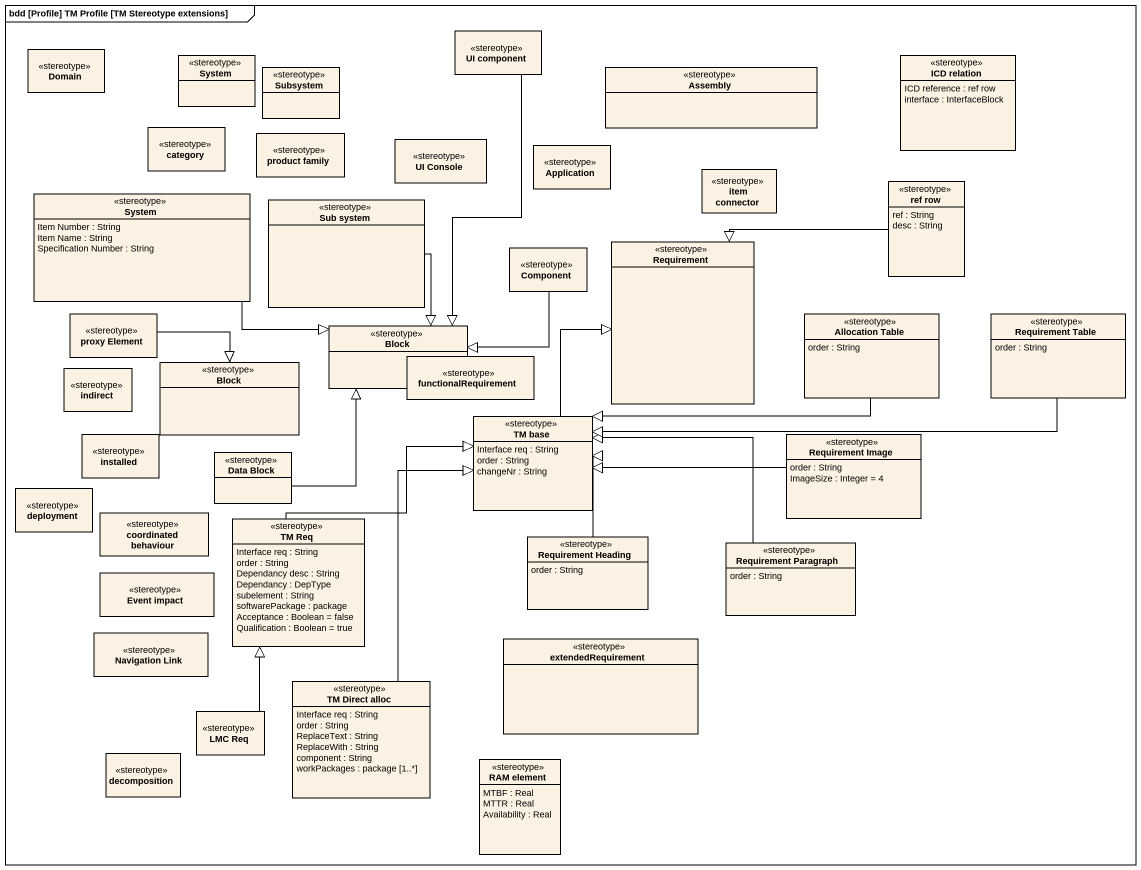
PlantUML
@startuml
mainframe bdd [Profile] TM Profile [TM Stereotype extensions]
hide circle
hide empty members
class "UI component" as UI_component <<stereotype>>
class Domain <<stereotype>>
class System <<stereotype>>
class Subsystem <<stereotype>>
class Assembly <<stereotype>>
class "ICD relation" as ICD_relation <<stereotype>> {
  ICD reference : ref row
  interface : InterfaceBlock
}
class category <<stereotype>>
class "product family" as product_family <<stereotype>>
class "UI Console" as UI_Console <<stereotype>>
class Application <<stereotype>>
class "item connector" as item_connector <<stereotype>>
class "ref row" as ref_row <<stereotype>> {
  ref : String
  desc : String
}
class "System" as System_2 <<stereotype>> {
  Item Number : String
  Item Name : String
  Specification Number : String
}
class "Sub system" as Sub_system <<stereotype>>
class "Component" as Component_ <<stereotype>>
class Requirement <<stereotype>>
class "proxy Element" as proxy_Element <<stereotype>>
class Block <<stereotype>>
class "Allocation Table" as Allocation_Table <<stereotype>> {
  order : String
}
class "Requirement Table" as Requirement_Table <<stereotype>> {
  order : String
}
class indirect <<stereotype>>
class "Block" as Block_2 <<stereotype>>
class functionalRequirement <<stereotype>>
class "TM base" as TM_base <<stereotype>> {
  Interface req : String
  order : String
  changeNr : String
}
class installed <<stereotype>>
class "Data Block" as Data_Block <<stereotype>>
class "Requirement Image" as Requirement_Image <<stereotype>> {
  order : String
  ImageSize : Integer = 4
}
class deployment <<stereotype>>
class "coordinated behaviour" as coordinated_behaviour <<stereotype>>
class "TM Req" as TM_Req <<stereotype>> {
  Interface req : String
  order : String
  Dependancy desc : String
  Dependancy : DepType
  subelement : String
  softwarePackage : package
  Acceptance : Boolean = false
  Qualification : Boolean = true
}
class "Requirement Heading" as Requirement_Heading <<stereotype>> {
  order : String
}
class "Event impact" as Event_impact <<stereotype>>
class "Requirement Paragraph" as Requirement_Paragraph <<stereotype>> {
  order : String
}
class "Navigation Link" as Navigation_Link <<stereotype>>
class extendedRequirement <<stereotype>>
class "TM Direct alloc" as TM_Direct_alloc <<stereotype>> {
  Interface req : String
  order : String
  ReplaceText : String
  ReplaceWith : String
  component : String
  workPackages : package [1..*]
}
class "LMC Req" as LMC_Req <<stereotype>>
class decomposition <<stereotype>>
class "RAM element" as RAM_element <<stereotype>> {
  MTBF : Real
  MTTR : Real
  Availability : Real
}
UI_component --|> Block
ref_row -left-|> Requirement
System_2 -right-|> Block
Sub_system --|> Block
Component_ -left-|> Block
proxy_Element -right-|> Block_2
Allocation_Table -left-|> TM_base
Requirement_Table -left-|> TM_base
TM_base -up-|> Requirement
Data_Block -up-|> Block
Requirement_Image -left-|> TM_base
TM_Req -right-|> TM_base
Requirement_Heading -up-|> TM_base
Requirement_Paragraph -left-|> TM_base
TM_Direct_alloc -up-|> TM_base
LMC_Req -up-|> TM_Req
@enduml
